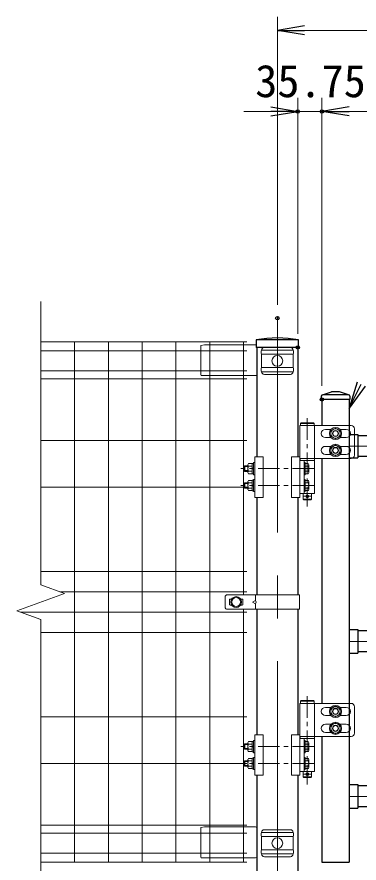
# Model space of a CAD drawing. Units: millimetres, scale not verified. Extents: x -4200 to 4200, y -2970 to 2970.
# Drawn here: x -190 to 317, y -194 to 1059 of the extents above; entities that cross this region are included whole.
import ezdxf
from ezdxf.enums import TextEntityAlignment as Align

# ---------------------------------------------------------------- set-up
doc = ezdxf.new("R2010")
doc.units = ezdxf.units.MM
doc.header["$LTSCALE"] = 10
doc.header["$PDMODE"] = 32
doc.header["$PDSIZE"] = 5
doc.linetypes.add('USER1', pattern=[50.8, 31.75, -6.35, 6.35, -6.35])
for name, color, linetype, lineweight in [('0-0_D-BMK', 2, 'USER1', 13), ('0-1_D-STR1', 1, 'Continuous', 25), ('0-4_D-STR-DIM', 7, 'Continuous', 13), ('0-6_Defpoints', 6, 'Continuous', 25), ('0-7_D-STR-TXT', 7, 'Continuous', 13), ('0-8_D-STR3', 3, 'Continuous', 13), ('0-D_D-STR2', 7, 'Continuous', 13)]:
    doc.layers.add(name, color=color, linetype=linetype, lineweight=lineweight)
doc.layers.add('0-5_0', color=7, linetype='Continuous')
doc.styles.add('ＭＳ ゴシック', font='')
doc.styles.get('ＭＳ ゴシック').set_extended_font_data('MS Gothic')

# ---------------------------------------------------------------- blocks, each defined once
blk = doc.blocks.new('_Open')
at = {"layer": '0-5_0'}
blk.add_line((-10, 1.667), (0, 0), dxfattribs=at)
blk.add_lwpolyline([(-10, -1.667), (0, 0), (-10, 0)], dxfattribs=at)
blk = doc.blocks.new('U8')
at = {"layer": '0-0_D-BMK'}
for p, q in [((45.5, 6870.4), (45.5, 5565.6)), ((9102.3, 6457.5), (662.3, 6457.5)), ((143.5, 6125), (-938.5, 6125)), ((143.5, 5875), (-938.5, 5875)), ((-4.5, 5715), (95.5, 5715)), ((662.3, 3567.5), (9102.3, 3567.5)), ((45.5, 2755.4), (45.5, 1450.6)), ((143.5, 2010), (-938.5, 2010)), ((143.5, 1760), (-938.5, 1760)), ((-4.5, 1600), (95.5, 1600)), ((662.3, 1272), (9102.3, 1272))]:
    blk.add_line(p, q, dxfattribs=at)
at = {"layer": '0-1_D-STR1'}
for p, q in [((252.3, 7196), (252.3, 7150)), ((672.3, 7150), (252.3, 7150)), ((262.3, 7150), (262.3, 6765)), ((269.2, 7218.9), (402.3, 7260)), ((651.9, 7220), (276.3, 7220)), ((522.3, 7260), (402.3, 7260)), ((655.4, 7218.9), (522.3, 7260)), ((662.3, 7150), (662.3, 300)), ((672.3, 7196), (672.3, 7150)), ((662.3, 6632.5), (792.3, 6632.5)), ((792.3, 6632.5), (792.3, 6282.5)), ((8972.3, 6612.5), (792.3, 6612.5)), ((262.3, 6275), (262.3, 2650)), ((662.3, 6282.5), (792.3, 6282.5)), ((8972.3, 6302.5), (792.3, 6302.5)), ((662.3, 3742.5), (792.3, 3742.5)), ((792.3, 3742.5), (792.3, 3392.5)), ((8972.3, 3722.5), (792.3, 3722.5)), ((662.3, 3392.5), (792.3, 3392.5)), ((8972.3, 3412.5), (792.3, 3412.5)), ((262.3, 2160), (262.3, 300)), ((662.3, 1447), (792.3, 1447)), ((792.3, 1447), (792.3, 1097)), ((8972.3, 1427), (792.3, 1427)), ((662.3, 1097), (792.3, 1097)), ((8972.3, 1117), (792.3, 1117)), ((262.3, 300), (662.3, 300))]:
    blk.add_line(p, q, dxfattribs=at)
for centre, start, end in [((276.3, 7196), 90, 180), ((648.3, 7196), 0, 72.84994)]:
    blk.add_arc(centre, 24, start, end, dxfattribs=at)
at = {"layer": '0-8_D-STR3'}
for p, q in [((-63, 6765), (-63, 5700)), ((-63, 6765), (154, 6765)), ((-44.5, 6805), (-54.5, 6795)), ((-54.5, 6795), (145.5, 6795)), ((-54.5, 6765), (-54.5, 6795)), ((-54.5, 6765), (145.5, 6765)), ((-44.5, 6805), (135.5, 6805)), ((135.5, 6805), (145.5, 6795)), ((145.5, 6765), (145.5, 6795)), ((154, 6275), (154, 6765)), ((154, 6765), (692.6, 6765)), ((395.2, 6705), (312.6, 6705)), ((529.4, 6705), (622.6, 6705)), ((742.6, 6715), (742.6, 6325)), ((395.2, 6585), (312.6, 6585)), ((529.4, 6585), (622.6, 6585)), ((395.2, 6455), (312.6, 6455)), ((529.4, 6455), (622.6, 6455)), ((-732.2, 6300), (-732.2, 5700)), ((-732.2, 6300), (-607.2, 6300)), ((-607.2, 6300), (-607.2, 5700)), ((-188, 6300), (-188, 5700)), ((-63, 6300), (-188, 6300)), ((-63, 6275), (154, 6275)), ((-63, 6275), (154, 6275)), ((150.5, 6275), (-59.5, 6275)), ((-59.5, 6245), (-59.5, 6275)), ((150.5, 6245), (150.5, 6275)), ((154, 6275), (692.6, 6275)), ((395.2, 6335), (312.6, 6335)), ((529.4, 6335), (622.6, 6335)), ((-877, 6165), (-887, 6155)), ((-833.2, 6165), (-877, 6165)), ((-833.2, 6182.8), (-833.2, 6067.3)), ((-768.2, 6200), (-826.2, 6200)), ((-768.2, 6162.5), (-826.2, 6162.5)), ((-768.2, 6200), (-768.2, 6050)), ((-732.2, 6215), (-748.2, 6215)), ((-748.2, 6215), (-748.2, 6035)), ((-748.2, 6202), (-748.2, 6048)), ((-732.2, 6035), (-732.2, 6215)), ((154, 6245), (-63, 6245)), ((-59.5, 6245), (150.5, 6245)), ((-3, 5755), (-3, 6245)), ((13, 6035), (13, 6215)), ((57.2, 6200), (13, 6200)), ((13, 6200), (13, 6050)), ((57.2, 6162.6), (13, 6162.6)), ((68, 6181.3), (68, 6068.7)), ((154, 5755), (154, 6245)), ((-833.2, 6095), (-887, 6095)), ((-833.2, 6085), (-877, 6085)), ((-768.2, 6087.5), (-826.2, 6087.5)), ((-768.2, 6050), (-826.2, 6050)), ((-748.2, 6135.7), (-768.2, 6124.1)), ((-748.2, 6128.8), (-768.2, 6117.2)), ((-748.2, 6048), (-768.2, 6048)), ((-732.2, 6035), (-748.2, 6035)), ((13, 6035), (-3, 6035)), ((57.2, 6087.4), (13, 6087.4)), ((57.2, 6050), (13, 6050)), ((-877, 5915), (-887, 5905)), ((-833.2, 5915), (-877, 5915)), ((-833.2, 5932.8), (-833.2, 5817.3)), ((-768.2, 5950), (-826.2, 5950)), ((-768.2, 5912.5), (-826.2, 5912.5)), ((-768.2, 5950), (-768.2, 5800)), ((-732.2, 5965), (-748.2, 5965)), ((-748.2, 5965), (-748.2, 5785)), ((-748.2, 5952), (-748.2, 5798)), ((-732.2, 5785), (-732.2, 5965)), ((13, 5785), (13, 5965)), ((57.2, 5950), (13, 5950)), ((13, 5950), (13, 5800)), ((57.2, 5912.6), (13, 5912.6)), ((68, 5931.3), (68, 5818.7)), ((-833.2, 5845), (-887, 5845)), ((-833.2, 5835), (-877, 5835)), ((-768.2, 5837.5), (-826.2, 5837.5)), ((-768.2, 5800), (-826.2, 5800)), ((-748.2, 5885.7), (-768.2, 5874.1)), ((-748.2, 5878.8), (-768.2, 5867.2)), ((-748.2, 5798), (-768.2, 5798)), ((-732.2, 5785), (-748.2, 5785)), ((13, 5785), (-3, 5785)), ((57.2, 5837.4), (13, 5837.4)), ((57.2, 5800), (13, 5800)), ((-732.2, 5700), (-607.2, 5700)), ((-63, 5700), (-188, 5700)), ((-63, 5755), (154, 5755)), ((-14.5, 5755), (-14.5, 5675)), ((105.5, 5675), (-14.5, 5675)), ((-4.5, 5665), (-14.5, 5675)), ((95.5, 5665), (-4.5, 5665)), ((105.5, 5675), (95.5, 5665)), ((105.5, 5755), (105.5, 5675)), ((-63, 2650), (-63, 1585)), ((-63, 2650), (280, 2650)), ((-63, 2650), (154, 2650)), ((-44.5, 2690), (-54.5, 2680)), ((-54.5, 2680), (145.5, 2680)), ((-54.5, 2650), (-54.5, 2680)), ((-54.5, 2650), (145.5, 2650)), ((-44.5, 2690), (135.5, 2690)), ((135.5, 2690), (145.5, 2680)), ((145.5, 2650), (145.5, 2680)), ((154, 2160), (154, 2650)), ((154, 2650), (692.6, 2650)), ((395.2, 2590), (312.6, 2590)), ((529.4, 2590), (622.6, 2590)), ((742.6, 2600), (742.6, 2210)), ((395.2, 2470), (312.6, 2470)), ((529.4, 2470), (622.6, 2470)), ((395.2, 2340), (312.6, 2340)), ((529.4, 2340), (622.6, 2340)), ((-732.2, 2185), (-732.2, 1585)), ((-732.2, 2185), (-607.2, 2185)), ((-607.2, 2185), (-607.2, 1585)), ((-188, 2185), (-188, 1585)), ((-63, 2185), (-188, 2185)), ((-63, 2160), (154, 2160)), ((-63, 2160), (154, 2160)), ((154, 2130), (-63, 2130)), ((150.5, 2160), (-59.5, 2160)), ((-59.5, 2130), (-59.5, 2160)), ((-59.5, 2130), (150.5, 2130)), ((-3, 1640), (-3, 2130)), ((150.5, 2130), (150.5, 2160)), ((154, 2160), (692.6, 2160)), ((154, 1640), (154, 2130)), ((395.2, 2220), (312.6, 2220)), ((529.4, 2220), (622.6, 2220)), ((-877, 2050), (-887, 2040)), ((-833.2, 2050), (-877, 2050)), ((-833.2, 2067.8), (-833.2, 1952.3)), ((-768.2, 2085), (-826.2, 2085)), ((-768.2, 2047.5), (-826.2, 2047.5)), ((-768.2, 2085), (-768.2, 1935)), ((-748.2, 2020.7), (-768.2, 2009.1)), ((-748.2, 2013.8), (-768.2, 2002.2)), ((-732.2, 2100), (-748.2, 2100)), ((-748.2, 2100), (-748.2, 1920)), ((-748.2, 2087), (-748.2, 1933)), ((-732.2, 1920), (-732.2, 2100)), ((13, 1920), (13, 2100)), ((57.2, 2085), (13, 2085)), ((13, 2085), (13, 1935)), ((57.2, 2047.6), (13, 2047.6)), ((68, 2066.3), (68, 1953.7)), ((-833.2, 1980), (-887, 1980)), ((-833.2, 1970), (-877, 1970)), ((-768.2, 1972.5), (-826.2, 1972.5)), ((-768.2, 1935), (-826.2, 1935)), ((-748.2, 1933), (-768.2, 1933)), ((-732.2, 1920), (-748.2, 1920)), ((13, 1920), (-3, 1920)), ((57.2, 1972.4), (13, 1972.4)), ((57.2, 1935), (13, 1935)), ((-877, 1800), (-887, 1790)), ((-833.2, 1800), (-877, 1800)), ((-833.2, 1817.8), (-833.2, 1702.3)), ((-768.2, 1835), (-826.2, 1835)), ((-768.2, 1797.5), (-826.2, 1797.5)), ((-768.2, 1835), (-768.2, 1685)), ((-748.2, 1770.7), (-768.2, 1759.1)), ((-748.2, 1763.8), (-768.2, 1752.2)), ((-732.2, 1850), (-748.2, 1850)), ((-748.2, 1850), (-748.2, 1670)), ((-748.2, 1837), (-748.2, 1683)), ((-732.2, 1670), (-732.2, 1850)), ((13, 1670), (13, 1850)), ((57.2, 1835), (13, 1835)), ((13, 1835), (13, 1685)), ((57.2, 1797.6), (13, 1797.6)), ((68, 1816.3), (68, 1703.7)), ((-833.2, 1730), (-887, 1730)), ((-833.2, 1720), (-877, 1720)), ((-768.2, 1722.5), (-826.2, 1722.5)), ((-768.2, 1685), (-826.2, 1685)), ((-748.2, 1683), (-768.2, 1683)), ((-732.2, 1670), (-748.2, 1670)), ((-63, 1640), (154, 1640)), ((-14.5, 1640), (-14.5, 1560)), ((13, 1670), (-3, 1670)), ((57.2, 1722.4), (13, 1722.4)), ((57.2, 1685), (13, 1685)), ((105.5, 1640), (105.5, 1560)), ((-732.2, 1585), (-607.2, 1585)), ((-63, 1585), (-188, 1585)), ((105.5, 1560), (-14.5, 1560)), ((-4.5, 1550), (-14.5, 1560)), ((95.5, 1550), (-4.5, 1550)), ((105.5, 1560), (95.5, 1550))]:
    blk.add_line(p, q, dxfattribs=at)
for points in [[(462.3, 6726), (532.4, 6685.5), (532.4, 6604.5), (462.3, 6564), (392.2, 6604.5), (392.2, 6685.5)], [(462.3, 6476), (532.4, 6435.5), (532.4, 6354.5), (462.3, 6314), (392.2, 6354.5), (392.2, 6435.5)], [(462.3, 2611), (532.4, 2570.5), (532.4, 2489.5), (462.3, 2449), (392.2, 2489.5), (392.2, 2570.5)], [(462.3, 2361), (532.4, 2320.5), (532.4, 2239.5), (462.3, 2199), (392.2, 2239.5), (392.2, 2320.5)]]:
    blk.add_lwpolyline(points, close=True, dxfattribs=at)
for points in [[(-877, 6165), (-877, 6085), (-887, 6095)], [(-833.2, 6155), (-887, 6155), (-887, 6095)], [(-748.2, 6202), (-768.2, 6202), (-768.2, 6048)], [(13, 6215), (-3, 6215), (-3, 6035)], [(-877, 5915), (-877, 5835), (-887, 5845)], [(-833.2, 5905), (-887, 5905), (-887, 5845)], [(-748.2, 5952), (-768.2, 5952), (-768.2, 5798)], [(13, 5965), (-3, 5965), (-3, 5785)], [(-877, 2050), (-877, 1970), (-887, 1980)], [(-833.2, 2040), (-887, 2040), (-887, 1980)], [(-748.2, 2087), (-768.2, 2087), (-768.2, 1933)], [(13, 2100), (-3, 2100), (-3, 1920)], [(-877, 1800), (-877, 1720), (-887, 1730)], [(-833.2, 1790), (-887, 1790), (-887, 1730)], [(-748.2, 1837), (-768.2, 1837), (-768.2, 1683)], [(13, 1850), (-3, 1850), (-3, 1670)]]:
    blk.add_lwpolyline(points, dxfattribs=at)
for centre, radius in [((462.3, 6645), 90), ((462.3, 6645), 90), ((462.3, 6645), 70.3), ((462.3, 6645), 45), ((462.3, 6645), 40), ((462.3, 6645), 40), ((462.3, 6395), 90), ((462.3, 6395), 90), ((462.3, 6395), 70.3), ((462.3, 6395), 45), ((462.3, 6395), 40), ((462.3, 6395), 40), ((45.5, 5715), 20), ((462.3, 2530), 90), ((462.3, 2530), 90), ((462.3, 2530), 70.3), ((462.3, 2530), 45), ((462.3, 2530), 40), ((462.3, 2530), 40), ((462.3, 2280), 90), ((462.3, 2280), 90), ((462.3, 2280), 70.3), ((462.3, 2280), 45), ((462.3, 2280), 40), ((462.3, 2280), 40), ((45.5, 1600), 20)]:
    blk.add_circle(centre, radius, dxfattribs=at)
for centre, radius, start, end in [((692.6, 6715), 50, 0, 90), ((312.6, 6645), 60, 90, 270), ((622.6, 6645), 60, 270, 90), ((312.6, 6395), 60, 90, 270), ((622.6, 6395), 60, 270, 90), ((692.6, 6325), 50, 270, 0), ((-804.8, 6181.3), 28.5, 138.83491, 221.16509), ((-729.3, 6125), 104, 158.85295, 201.14705), ((46.4, 6181.3), 21.6, 300, 60), ((-2.8, 6125), 70.8, 327.93138, 32.06862), ((-804.8, 6068.8), 28.5, 138.86505, 221.13495), ((46.4, 6068.7), 21.6, 300, 60), ((-804.8, 5931.3), 28.5, 138.83491, 221.16509), ((-729.3, 5875), 104, 158.85295, 201.14705), ((46.4, 5931.3), 21.6, 300, 60), ((-2.8, 5875), 70.8, 327.93138, 32.06862), ((-804.8, 5818.8), 28.5, 138.86505, 221.13495), ((46.4, 5818.7), 21.6, 300, 60), ((692.6, 2600), 50, 0, 90), ((312.6, 2530), 60, 90, 270), ((622.6, 2530), 60, 270, 90), ((312.6, 2280), 60, 90, 270), ((622.6, 2280), 60, 270, 90), ((692.6, 2210), 50, 270, 0), ((-804.8, 2066.3), 28.5, 138.83491, 221.16509), ((-729.3, 2010), 104, 158.85295, 201.14705), ((46.4, 2066.3), 21.6, 300, 60), ((-2.8, 2010), 70.8, 327.93138, 32.06862), ((-804.8, 1953.8), 28.5, 138.86505, 221.13495), ((46.4, 1953.7), 21.6, 300, 60), ((-804.8, 1816.3), 28.5, 138.83491, 221.16509), ((-729.3, 1760), 104, 158.85295, 201.14705), ((46.4, 1816.3), 21.6, 300, 60), ((-2.8, 1760), 70.8, 327.93138, 32.06862), ((-804.8, 1703.8), 28.5, 138.86505, 221.13495), ((46.4, 1703.7), 21.6, 300, 60)]:
    blk.add_arc(centre, radius, start, end, dxfattribs=at)

msp = doc.modelspace()

# ---------------------------------------------------------------- linework, layer by layer
at = {"layer": '0-0_D-BMK'}
msp.add_line((195.73, 612.92), (195.73, -432.89), dxfattribs=at)
at = {"layer": '0-1_D-STR1'}
for p, q in [((227.18, 580.68), (164.28, 580.68)), ((227.18, 580.68), (164.28, 580.68)), ((164.28, 580.68), (164.28, 569.68)), ((227.18, 569.68), (227.18, 580.68)), ((227.18, 569.68), (227.18, 580.68)), ((227.18, 569.68), (164.28, 569.68)), ((165.48, 569.68), (165.48, 407.69)), ((225.98, 569.68), (225.98, 407.69)), ((165.48, 347.69), (165.48, 203.18)), ((225.98, 347.69), (225.98, 203.18)), ((165.48, 182.18), (165.48, -3.81)), ((225.98, 182.18), (225.98, -3.81)), ((165.48, -63.81), (165.48, -422.32)), ((225.98, -63.81), (225.98, -422.32)), ((165.48, -185.7), (165.48, -422.32))]:
    msp.add_line(p, q, dxfattribs=at)
msp.add_arc((195.73, 421.25), 162.5, 78.84081, 101.15919, dxfattribs=at)
msp.add_arc((195.73, 421.25), 162.5, 78.84081, 101.15919, dxfattribs=at)
at = {"layer": '0-4_D-STR-DIM'}
for p, q in [((195.73, 632.92), (195.73, 1058.93)), ((235.73, 1038.93), (2155.73, 1038.93)), ((225.98, 589.68), (225.98, 938.93)), ((261.74, 512.69), (261.74, 938.93)), ((261.74, 512.69), (261.74, 938.93)), ((185.98, 918.93), (145.98, 918.93)), ((261.74, 918.93), (225.98, 918.93)), ((1145.74, 918.93), (301.74, 918.93)), ((301.74, 918.93), (341.74, 918.93))]:
    msp.add_line(p, q, dxfattribs=at)
at = {"layer": '0-6_Defpoints'}
for p in [(225.98, 918.93), (261.74, 918.93), (195.73, 612.92), (225.98, 569.68), (261.74, 492.69)]:
    msp.add_point(p, dxfattribs=at)
at = {"layer": '0-8_D-STR3'}
for p, q in [((87.73, 573.68), (82.73, 572.68)), ((82.73, 572.68), (82.73, 528.87)), ((87.73, 573.68), (163.61, 573.68)), ((163.61, 573.68), (164.28, 573.35)), ((172.53, 565.68), (218.94, 565.68)), ((176.53, 569.68), (214.94, 569.68)), ((172.53, 559.68), (172.53, 539.68)), ((172.53, 559.68), (218.94, 559.68)), ((218.94, 559.68), (218.94, 539.68)), ((172.53, 539.68), (218.94, 539.68)), ((163.52, 527.87), (83.73, 527.87)), ((165.48, 528.28), (163.52, 527.87)), ((172.53, 533.68), (218.94, 533.68)), ((176.53, 529.68), (214.94, 529.68)), ((118.73, 201.18), (118.73, 184.18)), ((228.28, 203.18), (120.73, 203.18)), ((163.58, 203.18), (163.58, 195.18)), ((228.28, 203.18), (228.28, 182.18)), ((124.73, 196.18), (124.73, 189.18)), ((128.12, 197.18), (125.73, 197.18)), ((128.12, 188.18), (125.73, 188.18)), ((143.73, 197.18), (141.35, 197.18)), ((143.73, 188.18), (141.35, 188.18)), ((144.73, 196.18), (144.73, 189.18)), ((163.58, 190.18), (163.58, 182.18)), ((228.28, 182.18), (120.73, 182.18)), ((87.73, -140.32), (82.73, -141.32)), ((82.73, -141.32), (82.73, -185.13)), ((87.73, -140.32), (163.61, -140.32)), ((163.61, -140.32), (165.48, -141.24)), ((172.53, -148.32), (218.94, -148.32)), ((176.53, -144.32), (214.94, -144.32)), ((172.53, -154.32), (172.53, -174.32)), ((172.53, -154.32), (218.94, -154.32)), ((218.94, -154.32), (218.94, -174.32)), ((172.53, -174.32), (218.94, -174.32)), ((163.52, -186.13), (83.73, -186.13)), ((165.48, -185.72), (163.52, -186.13)), ((172.53, -180.32), (218.94, -180.32)), ((176.53, -184.32), (214.94, -184.32))]:
    msp.add_line(p, q, dxfattribs=at)
msp.add_lwpolyline([(159, 192.68), (163.58, 195.18), (164.55, 192.68), (163.58, 190.18)], close=True, dxfattribs=at)
for centre, radius in [((195.73, 549.68), 8), ((134.73, 192.68), 8), ((134.73, 192.68), 6.5), ((195.73, -164.32), 8)]:
    msp.add_circle(centre, radius, dxfattribs=at)
for centre, radius, start, end in [((177.78, 562.68), 6.05, 150.26731, 209.73269), ((176.53, 565.68), 4, 90, 180), ((214.94, 565.68), 4, 0, 90), ((213.69, 562.68), 6.05, 330.26731, 29.73269), ((177.8, 536.68), 6.07, 150.37394, 209.62606), ((213.66, 536.68), 6.07, 330.37394, 29.62606), ((83.73, 528.87), 1, 180, 270), ((176.53, 533.68), 4, 180, 270), ((214.94, 533.68), 4, 270, 0), ((120.73, 201.18), 2, 90, 180), ((125.73, 196.18), 1, 90, 180), ((125.73, 189.18), 1, 180, 270), ((143.73, 196.18), 1, 0, 90), ((143.73, 189.18), 1, 270, 0), ((120.73, 184.18), 2, 180, 270), ((177.78, -151.32), 6.05, 150.26731, 209.73269), ((176.53, -148.32), 4, 90, 180), ((214.94, -148.32), 4, 0, 90), ((213.69, -151.32), 6.05, 330.26731, 29.73269), ((177.8, -177.32), 6.07, 150.37394, 209.62606), ((213.66, -177.32), 6.07, 330.37394, 29.62606), ((83.73, -185.13), 1, 180, 270), ((176.53, -180.32), 4, 180, 270), ((214.94, -180.32), 4, 270, 0)]:
    msp.add_arc(centre, radius, start, end, dxfattribs=at)
at = {"layer": '0-D_D-STR2'}
for p, q in [((150.73, 577.68), (-154.27, 577.68)), ((-104.27, 577.68), (-104.27, -192.32)), ((-54.27, 577.68), (-54.27, -192.32)), ((-4.27, 577.68), (-4.27, -192.32)), ((45.73, 577.68), (45.73, -192.32)), ((95.73, 577.68), (95.73, -192.32)), ((145.73, 577.68), (145.73, 203.18)), ((150.73, 564.58), (-154.27, 564.58)), ((150.73, 534.78), (-154.27, 534.78)), ((150.73, 522.93), (-154.27, 522.93)), ((150.73, 431.68), (-154.27, 431.68)), ((150.73, 362.68), (-154.27, 362.68)), ((150.73, 237.68), (-154.27, 237.68)), ((150.73, 207.68), (-125, 207.68)), ((150.73, 177.68), (-183.53, 177.68)), ((145.73, 182.18), (145.73, -192.32)), ((150.73, 147.68), (-154.27, 147.68)), ((150.73, 22.68), (-154.27, 22.68)), ((150.73, -46.32), (-154.27, -46.32)), ((150.73, -137.56), (-154.27, -137.56)), ((150.73, -149.42), (-154.27, -149.42)), ((150.73, -179.22), (-154.27, -179.22)), ((150.73, -192.32), (-154.27, -192.32))]:
    msp.add_line(p, q, dxfattribs=at)
msp.add_lwpolyline([(-154.27, -357.32), (-154.27, 167.03), (-189.5, 179.86), (-119.03, 205.51), (-154.27, 218.34), (-154.27, 637.68)], dxfattribs=at)

# ---------------------------------------------------------------- block references
at = {"layer": '0-4_D-STR-DIM', "xscale": 4, "yscale": 4, "rotation": 180}
for p in [(195.73, 1038.93), (261.74, 918.93), (261.74, 918.93)]:
    msp.add_blockref('_Open', p, dxfattribs=at)
at = {"layer": '0-4_D-STR-DIM', "xscale": 4, "yscale": 4}
msp.add_blockref('_Open', (225.98, 918.93), dxfattribs=at)
at = {"layer": '0-5_0', "xscale": 0.1, "yscale": 0.1}
msp.add_blockref('U8', (235.51, -222.32), dxfattribs=at)
at = {"layer": '0-7_D-STR-TXT', "xscale": 4, "yscale": 4, "rotation": 243.13185}
msp.add_blockref('_Open', (301.74, 479.48), dxfattribs=at)

# ---------------------------------------------------------------- texts
at = {"layer": '0-4_D-STR-DIM', "style": 'ＭＳ ゴシック'}
msp.add_text('35.75', height=48.09, dxfattribs=at).set_placement((163.02, 925.67), align=Align.BOTTOM_LEFT)

doc.saveas('drawing.dxf')
